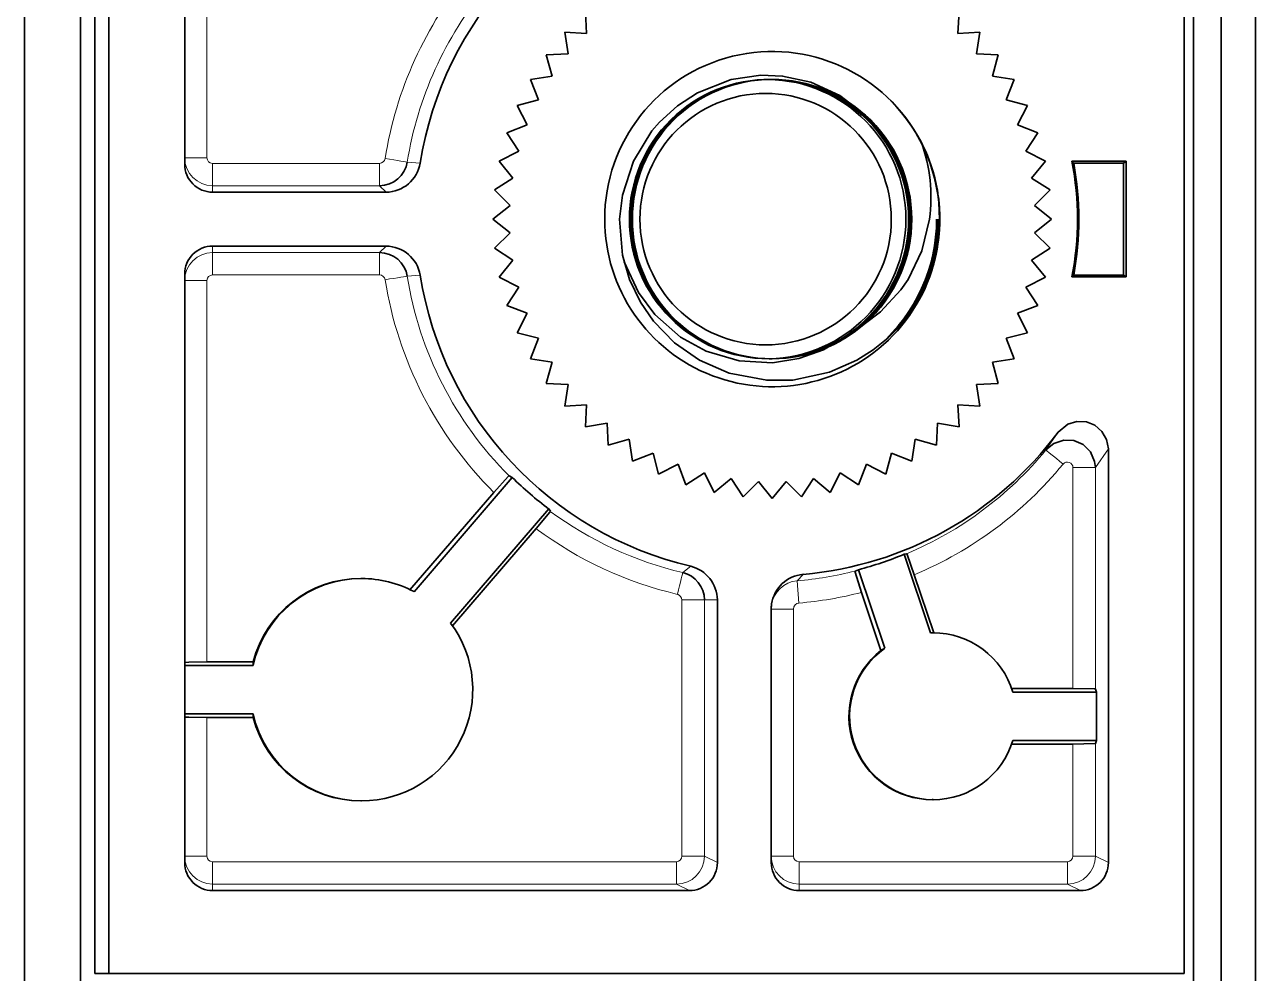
# Model space of a CAD drawing. Extents: x -1334 to -16, y -214 to 699.
# Drawn here: x -1238.69 to -1216.66, y 262.47 to 279.45 of the extents above; entities that cross this region are included whole.
import ezdxf

# ---------------------------------------------------------------- set-up
doc = ezdxf.new("R2010")
doc.units = 0

msp = doc.modelspace()

# ---------------------------------------------------------------- linework, layer by layer
at = {"color": 7, "lineweight": 35}
for p, q in [((-1217.771, 317.148), (-1217.771, 171.148)), ((-1216.661, 314.998), (-1216.661, 173.298)), ((-1217.271, 313.158), (-1217.271, 175.138)), ((-1237.437, 262.469), (-1237.437, 303.469)), ((-1237.185, 303.469), (-1237.185, 262.469)), ((-1217.937, 262.469), (-1217.937, 303.469)), ((-1238.695, 190.138), (-1238.695, 299.138)), ((-1237.695, 299.138), (-1237.695, 190.138))]:
    msp.add_line(p, q, dxfattribs=at)
at = {"color": 7, "lineweight": 35, "ltscale": 0.300891}
msp.add_line((-1235.829, 276.952), (-1235.829, 288.987), dxfattribs=at)
at = {"color": 7, "lineweight": 13, "ltscale": 0.135114}
msp.add_line((-1235.431, 282.472), (-1235.431, 277.067), dxfattribs=at)
at = {"color": 7, "lineweight": 35, "ltscale": 0.009824}
for p, q in [((-1228.656, 279.685), (-1228.633, 279.293)), ((-1221.987, 279.293), (-1221.964, 279.685)), ((-1228.633, 279.293), (-1229.026, 279.315)), ((-1229.026, 279.315), (-1228.963, 278.927)), ((-1221.594, 279.315), (-1221.987, 279.293)), ((-1221.657, 278.927), (-1221.594, 279.315)), ((-1229.64, 278.469), (-1229.498, 278.103)), ((-1229.498, 278.103), (-1229.878, 278.003)), ((-1229.878, 278.003), (-1229.698, 277.654)), ((-1230.065, 277.514), (-1229.85, 277.186)), ((-1220.77, 277.186), (-1220.555, 277.514)), ((-1230.283, 276.492), (-1230.004, 276.215)), ((-1220.617, 276.215), (-1220.338, 276.492)), ((-1230.004, 275.723), (-1230.283, 275.447)), ((-1220.338, 275.447), (-1220.617, 275.723)), ((-1229.85, 274.753), (-1230.065, 274.424)), ((-1220.555, 274.424), (-1220.77, 274.753)), ((-1229.698, 274.285), (-1229.878, 273.936)), ((-1229.878, 273.936), (-1229.498, 273.836)), ((-1229.498, 273.836), (-1229.64, 273.469)), ((-1229.252, 273.41), (-1229.355, 273.03)), ((-1221.265, 273.03), (-1221.368, 273.41)), ((-1228.963, 273.012), (-1229.026, 272.624)), ((-1221.594, 272.624), (-1221.657, 273.012)), ((-1229.026, 272.624), (-1228.633, 272.646)), ((-1228.633, 272.646), (-1228.656, 272.254)), ((-1221.964, 272.254), (-1221.987, 272.646)), ((-1221.987, 272.646), (-1221.594, 272.624)), ((-1228.268, 272.317), (-1228.249, 271.924)), ((-1227.87, 272.028), (-1227.81, 271.639)), ((-1222.81, 271.639), (-1222.75, 272.028)), ((-1222.75, 272.028), (-1222.371, 271.924)), ((-1223.276, 271.402), (-1223.176, 271.782)), ((-1227.344, 271.402), (-1226.994, 271.582)), ((-1226.994, 271.582), (-1226.855, 271.214)), ((-1223.765, 271.214), (-1223.626, 271.582)), ((-1223.626, 271.582), (-1223.276, 271.402)), ((-1226.526, 271.43), (-1226.35, 271.079)), ((-1226.35, 271.079), (-1226.045, 271.327)), ((-1224.575, 271.327), (-1224.271, 271.079)), ((-1224.271, 271.079), (-1224.094, 271.43))]:
    msp.add_line(p, q, dxfattribs=at)
at = {"color": 7, "lineweight": 35, "ltscale": 0.009823}
for p, q in [((-1228.963, 278.927), (-1229.355, 278.908)), ((-1221.265, 278.908), (-1221.657, 278.927)), ((-1221.122, 278.103), (-1220.98, 278.469)), ((-1220.922, 277.654), (-1220.742, 278.003)), ((-1220.555, 277.514), (-1220.922, 277.654)), ((-1229.85, 277.186), (-1230.201, 277.009)), ((-1220.419, 277.009), (-1220.77, 277.186)), ((-1229.952, 276.705), (-1230.283, 276.492)), ((-1220.338, 276.492), (-1220.668, 276.705)), ((-1230.004, 276.215), (-1230.31, 275.969)), ((-1230.31, 275.969), (-1230.004, 275.723)), ((-1230.283, 275.447), (-1229.952, 275.234)), ((-1220.668, 275.234), (-1220.338, 275.447)), ((-1230.201, 274.93), (-1229.85, 274.753)), ((-1220.77, 274.753), (-1220.419, 274.93)), ((-1220.922, 274.285), (-1220.555, 274.424)), ((-1220.742, 273.936), (-1220.922, 274.285)), ((-1220.98, 273.469), (-1221.122, 273.836)), ((-1229.355, 273.03), (-1228.963, 273.012)), ((-1221.657, 273.012), (-1221.265, 273.03)), ((-1228.656, 272.254), (-1228.268, 272.317)), ((-1222.371, 271.924), (-1222.352, 272.317)), ((-1222.352, 272.317), (-1221.964, 272.254)), ((-1227.444, 271.782), (-1227.344, 271.402)), ((-1223.176, 271.782), (-1222.81, 271.639)), ((-1226.855, 271.214), (-1226.526, 271.43)), ((-1225.833, 270.997), (-1225.556, 271.276)), ((-1225.556, 271.276), (-1225.31, 270.969)), ((-1225.31, 270.969), (-1225.064, 271.276)), ((-1224.787, 270.997), (-1224.575, 271.327)), ((-1224.094, 271.43), (-1223.765, 271.214))]:
    msp.add_line(p, q, dxfattribs=at)
at = {"color": 7, "lineweight": 35, "ltscale": 0.009825}
for p, q in [((-1229.355, 278.908), (-1229.252, 278.529)), ((-1221.368, 278.529), (-1221.265, 278.908)), ((-1229.252, 278.529), (-1229.64, 278.469)), ((-1220.98, 278.469), (-1221.368, 278.529)), ((-1220.31, 275.969), (-1220.617, 276.215)), ((-1220.617, 275.723), (-1220.31, 275.969)), ((-1229.64, 273.469), (-1229.252, 273.41)), ((-1221.368, 273.41), (-1220.98, 273.469)), ((-1226.045, 271.327), (-1225.833, 270.997)), ((-1225.064, 271.276), (-1224.787, 270.997))]:
    msp.add_line(p, q, dxfattribs=at)
at = {"color": 7, "lineweight": 35, "ltscale": 0.009821}
for p, q in [((-1220.742, 278.003), (-1221.122, 278.103)), ((-1221.122, 273.836), (-1220.742, 273.936))]:
    msp.add_line(p, q, dxfattribs=at)
at = {"color": 7, "lineweight": 35, "ltscale": 0.009826}
for p, q in [((-1229.698, 277.654), (-1230.065, 277.514)), ((-1230.065, 274.424), (-1229.698, 274.285)), ((-1227.81, 271.639), (-1227.444, 271.782))]:
    msp.add_line(p, q, dxfattribs=at)
at = {"color": 7, "lineweight": 13, "ltscale": 0.009946}
for p, q in [((-1235.431, 277.067), (-1235.829, 277.067)), ((-1235.431, 274.872), (-1235.829, 274.872)), ((-1224.931, 268.991), (-1225.329, 268.991)), ((-1235.431, 264.567), (-1235.829, 264.567)), ((-1224.931, 264.567), (-1225.329, 264.567))]:
    msp.add_line(p, q, dxfattribs=at)
at = {"color": 7, "lineweight": 13, "ltscale": 0.074725}
for p, q in [((-1235.331, 276.967), (-1232.342, 276.967)), ((-1235.329, 276.567), (-1232.34, 276.567)), ((-1232.34, 275.371), (-1235.329, 275.371)), ((-1235.331, 274.971), (-1232.342, 274.971))]:
    msp.add_line(p, q, dxfattribs=at)
at = {"color": 7, "lineweight": 13, "ltscale": 0.01}
msp.add_line((-1232.342, 276.967), (-1232.34, 276.567), dxfattribs=at)
at = {"color": 7, "lineweight": 13, "ltscale": 0.005771}
for p, q in [((-1231.614, 276.972), (-1231.844, 276.991)), ((-1231.844, 274.948), (-1231.614, 274.966))]:
    msp.add_line(p, q, dxfattribs=at)
at = {"color": 7, "lineweight": 35, "ltscale": 0.009822}
for p, q in [((-1230.201, 277.009), (-1229.952, 276.705)), ((-1220.668, 276.705), (-1220.419, 277.009)), ((-1229.952, 275.234), (-1230.201, 274.93)), ((-1220.419, 274.93), (-1220.668, 275.234)), ((-1228.249, 271.924), (-1227.87, 272.028))]:
    msp.add_line(p, q, dxfattribs=at)
at = {"color": 7, "lineweight": 35, "ltscale": 0.024216}
for p, q in [((-1219.945, 277.004), (-1218.976, 277.004)), ((-1218.976, 274.934), (-1219.945, 274.934))]:
    msp.add_line(p, q, dxfattribs=at)
at = {"color": 7, "lineweight": 35, "ltscale": 0.001178}
for p, q in [((-1219.913, 276.969), (-1219.945, 277.004)), ((-1219.945, 274.934), (-1219.913, 274.969))]:
    msp.add_line(p, q, dxfattribs=at)
at = {"color": 7, "lineweight": 35, "ltscale": 0.022293}
for p, q in [((-1219.022, 276.969), (-1219.913, 276.969)), ((-1219.913, 274.969), (-1219.022, 274.969))]:
    msp.add_line(p, q, dxfattribs=at)
at = {"color": 7, "lineweight": 35, "ltscale": 0.00143}
for p, q in [((-1218.976, 277.004), (-1219.022, 276.969)), ((-1218.976, 274.934), (-1219.022, 274.969))]:
    msp.add_line(p, q, dxfattribs=at)
at = {"color": 7, "lineweight": 35, "ltscale": 0.05}
msp.add_line((-1219.022, 274.969), (-1219.022, 276.969), dxfattribs=at)
at = {"color": 7, "lineweight": 35, "ltscale": 0.051746}
msp.add_line((-1218.976, 277.004), (-1218.976, 274.934), dxfattribs=at)
at = {"color": 7, "lineweight": 13, "ltscale": 0.002894}
msp.add_line((-1235.329, 276.567), (-1235.329, 276.452), dxfattribs=at)
at = {"color": 7, "lineweight": 13, "ltscale": 0.004092}
msp.add_line((-1232.34, 276.567), (-1232.224, 276.452), dxfattribs=at)
at = {"color": 7, "lineweight": 35, "ltscale": 0.077618}
for p, q in [((-1235.329, 276.452), (-1232.224, 276.452)), ((-1232.224, 275.487), (-1235.329, 275.487))]:
    msp.add_line(p, q, dxfattribs=at)
at = {"color": 7, "lineweight": 13, "ltscale": 0.002892}
msp.add_line((-1235.329, 275.371), (-1235.329, 275.487), dxfattribs=at)
at = {"color": 7, "lineweight": 13, "ltscale": 0.004091}
msp.add_line((-1232.224, 275.487), (-1232.34, 275.371), dxfattribs=at)
at = {"color": 7, "lineweight": 35, "ltscale": 0.263391}
msp.add_line((-1235.829, 264.452), (-1235.829, 274.987), dxfattribs=at)
at = {"color": 7, "lineweight": 13, "ltscale": 0.170687}
msp.add_line((-1235.431, 268.044), (-1235.431, 274.872), dxfattribs=at)
at = {"color": 7, "lineweight": 13, "ltscale": 0.009579}
msp.add_line((-1220.411, 271.839), (-1220.194, 272.155), dxfattribs=at)
at = {"color": 7, "lineweight": 13, "ltscale": 0.010184}
msp.add_line((-1219.525, 271.521), (-1219.293, 271.856), dxfattribs=at)
at = {"color": 7, "lineweight": 35, "ltscale": 0.185116}
msp.add_line((-1219.293, 264.452), (-1219.293, 271.856), dxfattribs=at)
at = {"color": 7, "lineweight": 13, "ltscale": 0.010052}
for p, q in [((-1219.927, 271.521), (-1219.525, 271.521)), ((-1226.525, 269.155), (-1226.927, 269.155)), ((-1226.927, 264.567), (-1226.525, 264.567)), ((-1219.525, 264.567), (-1219.927, 264.567))]:
    msp.add_line(p, q, dxfattribs=at)
at = {"color": 7, "lineweight": 13, "ltscale": 0.098805}
msp.add_line((-1219.927, 267.569), (-1219.927, 271.521), dxfattribs=at)
at = {"color": 7, "lineweight": 13, "ltscale": 0.099065}
msp.add_line((-1219.525, 267.558), (-1219.525, 271.521), dxfattribs=at)
at = {"color": 7, "lineweight": 35, "ltscale": 0.067401}
for p, q in [((-1229.965, 271.345), (-1231.723, 269.301)), ((-1231.068, 268.737), (-1229.309, 270.781))]:
    msp.add_line(p, q, dxfattribs=at)
at = {"color": 7, "lineweight": 35, "ltscale": 0.001617}
msp.add_line((-1230.022, 271.375), (-1229.965, 271.345), dxfattribs=at)
at = {"color": 7, "lineweight": 35, "ltscale": 0.057607}
msp.add_line((-1231.796, 269.332), (-1230.293, 271.078), dxfattribs=at)
at = {"color": 7, "lineweight": 35, "ltscale": 0.001213}
msp.add_line((-1229.309, 270.781), (-1229.283, 270.74), dxfattribs=at)
at = {"color": 7, "lineweight": 35, "ltscale": 0.057332}
msp.add_line((-1229.539, 270.43), (-1231.034, 268.691), dxfattribs=at)
at = {"color": 7, "lineweight": 35, "ltscale": 0.001113}
msp.add_line((-1222.948, 269.97), (-1222.905, 269.981), dxfattribs=at)
at = {"color": 7, "lineweight": 35, "ltscale": 0.037103}
msp.add_line((-1222.476, 268.563), (-1222.948, 269.97), dxfattribs=at)
at = {"color": 7, "lineweight": 13, "ltscale": 0.004533}
msp.add_line((-1226.77, 269.756), (-1226.912, 269.643), dxfattribs=at)
at = {"color": 7, "lineweight": 35, "ltscale": 0.001632}
msp.add_line((-1223.828, 269.671), (-1223.768, 269.695), dxfattribs=at)
at = {"color": 7, "lineweight": 35, "ltscale": 0.037104}
msp.add_line((-1223.768, 269.695), (-1223.296, 268.288), dxfattribs=at)
at = {"color": 7, "lineweight": 35, "ltscale": 0.000323486}
msp.add_line((-1232.675, 269.537), (-1232.662, 269.537), dxfattribs=at)
at = {"color": 7, "lineweight": 13, "ltscale": 0.00391}
msp.add_line((-1224.866, 269.496), (-1224.76, 269.611), dxfattribs=at)
at = {"color": 7, "lineweight": 13, "ltscale": 0.009995}
msp.add_line((-1224.833, 269.097), (-1224.866, 269.496), dxfattribs=at)
at = {"color": 7, "lineweight": 35, "ltscale": 0.027453}
for p, q in [((-1222.77, 269.605), (-1222.42, 268.564)), ((-1223.364, 268.247), (-1223.713, 269.288))]:
    msp.add_line(p, q, dxfattribs=at)
at = {"color": 7, "lineweight": 13, "ltscale": 0.114685}
for p, q in [((-1226.927, 264.567), (-1226.927, 269.155)), ((-1226.525, 264.567), (-1226.525, 269.155))]:
    msp.add_line(p, q, dxfattribs=at)
at = {"color": 7, "lineweight": 13, "ltscale": 0.005786}
msp.add_line((-1226.525, 269.155), (-1226.293, 269.155), dxfattribs=at)
at = {"color": 7, "lineweight": 35, "ltscale": 0.117578}
msp.add_line((-1226.293, 264.452), (-1226.293, 269.155), dxfattribs=at)
at = {"color": 7, "lineweight": 35, "ltscale": 0.000428563}
msp.add_line((-1225.323, 269.066), (-1225.322, 269.083), dxfattribs=at)
at = {"color": 7, "lineweight": 35, "ltscale": 0.113474}
msp.add_line((-1225.329, 268.991), (-1225.329, 264.452), dxfattribs=at)
at = {"color": 7, "lineweight": 13, "ltscale": 0.110581}
msp.add_line((-1224.931, 264.567), (-1224.931, 268.991), dxfattribs=at)
at = {"color": 7, "lineweight": 35, "ltscale": 0.000897374}
msp.add_line((-1222.44, 268.564), (-1222.476, 268.563), dxfattribs=at)
at = {"color": 7, "lineweight": 35, "ltscale": 0.001987}
msp.add_line((-1223.296, 268.288), (-1223.364, 268.247), dxfattribs=at)
at = {"color": 7, "lineweight": 35, "ltscale": 0.0306}
for p, q in [((-1234.605, 267.979), (-1235.829, 267.979)), ((-1234.605, 267.114), (-1235.829, 267.114))]:
    msp.add_line(p, q, dxfattribs=at)
at = {"color": 7, "lineweight": 35, "ltscale": 0.020718}
for p, q in [((-1234.602, 268.044), (-1235.431, 268.044)), ((-1234.602, 267.049), (-1235.431, 267.049))]:
    msp.add_line(p, q, dxfattribs=at)
at = {"color": 7, "lineweight": 35, "ltscale": 0.00163}
msp.add_line((-1234.602, 268.044), (-1234.605, 267.979), dxfattribs=at)
at = {"color": 7, "lineweight": 35, "ltscale": 0.027438}
for p, q in [((-1221.024, 267.569), (-1219.927, 267.569)), ((-1221.024, 266.574), (-1219.927, 266.574))]:
    msp.add_line(p, q, dxfattribs=at)
at = {"color": 7, "lineweight": 35, "ltscale": 0.037503}
for p, q in [((-1221.003, 267.504), (-1219.503, 267.504)), ((-1221.003, 266.639), (-1219.503, 266.639))]:
    msp.add_line(p, q, dxfattribs=at)
at = {"color": 7, "lineweight": 35, "ltscale": 0.001473}
for p, q in [((-1219.525, 267.558), (-1219.503, 267.504)), ((-1219.503, 266.639), (-1219.525, 266.584))]:
    msp.add_line(p, q, dxfattribs=at)
at = {"color": 7, "lineweight": 35, "ltscale": 0.021619}
msp.add_line((-1219.503, 266.639), (-1219.503, 267.504), dxfattribs=at)
at = {"color": 7, "lineweight": 13, "ltscale": 0.062042}
msp.add_line((-1235.431, 264.567), (-1235.431, 267.049), dxfattribs=at)
at = {"color": 7, "lineweight": 35, "ltscale": 0.001629}
msp.add_line((-1234.602, 267.049), (-1234.605, 267.114), dxfattribs=at)
at = {"color": 7, "lineweight": 13, "ltscale": 0.050162}
msp.add_line((-1219.927, 264.567), (-1219.927, 266.574), dxfattribs=at)
at = {"color": 7, "lineweight": 13, "ltscale": 0.050422}
msp.add_line((-1219.525, 264.567), (-1219.525, 266.584), dxfattribs=at)
at = {"color": 7, "lineweight": 35, "ltscale": 0.000323487}
msp.add_line((-1232.675, 265.556), (-1232.662, 265.556), dxfattribs=at)
at = {"color": 7, "lineweight": 35, "ltscale": 0.000326538}
msp.add_line((-1222.445, 265.579), (-1222.432, 265.579), dxfattribs=at)
at = {"color": 7, "lineweight": 13, "ltscale": 0.207599}
msp.add_line((-1227.027, 264.467), (-1235.331, 264.467), dxfattribs=at)
at = {"color": 7, "lineweight": 13, "ltscale": 0.006469}
for p, q in [((-1226.525, 264.567), (-1226.293, 264.452)), ((-1219.525, 264.567), (-1219.293, 264.452)), ((-1227.025, 264.067), (-1226.793, 263.952)), ((-1220.025, 264.067), (-1219.793, 263.952))]:
    msp.add_line(p, q, dxfattribs=at)
at = {"color": 7, "lineweight": 13, "ltscale": 0.120105}
msp.add_line((-1224.831, 264.467), (-1220.027, 264.467), dxfattribs=at)
at = {"color": 7, "lineweight": 13, "ltscale": 0.207602}
msp.add_line((-1235.329, 264.067), (-1227.025, 264.067), dxfattribs=at)
at = {"color": 7, "lineweight": 13, "ltscale": 0.002893}
for p, q in [((-1235.329, 264.067), (-1235.329, 263.952)), ((-1224.829, 264.067), (-1224.829, 263.952))]:
    msp.add_line(p, q, dxfattribs=at)
at = {"color": 7, "lineweight": 13, "ltscale": 0.120102}
msp.add_line((-1224.829, 264.067), (-1220.025, 264.067), dxfattribs=at)
at = {"color": 7, "lineweight": 35, "ltscale": 0.213388}
msp.add_line((-1235.329, 263.952), (-1226.793, 263.952), dxfattribs=at)
at = {"color": 7, "lineweight": 35, "ltscale": 0.125888}
msp.add_line((-1224.829, 263.952), (-1219.793, 263.952), dxfattribs=at)
at = {"color": 7, "lineweight": 35, "ltscale": 0.006281}
msp.add_line((-1237.185, 262.469), (-1237.437, 262.469), dxfattribs=at)
at = {"color": 7, "lineweight": 35, "ltscale": 0.48121}
msp.add_line((-1237.185, 262.469), (-1217.937, 262.469), dxfattribs=at)
at = {"color": 7, "lineweight": 35}
for points in [[(-1223.642, 277.829), (-1224.103, 278.183), (-1224.621, 278.419), (-1225.125, 278.529), (-1225.514, 278.543), (-1226.045, 278.466), (-1226.646, 278.232), (-1227.007, 277.998), (-1227.328, 277.706), (-1227.464, 277.547), (-1227.795, 277.006), (-1227.994, 276.397), (-1228.044, 275.969)], [(-1228.044, 275.969), (-1227.99, 275.322), (-1227.864, 274.89), (-1227.669, 274.481), (-1227.438, 274.142), (-1227.061, 273.754), (-1226.612, 273.443), (-1226.081, 273.212), (-1225.41, 273.084), (-1224.943, 273.089), (-1224.283, 273.23), (-1223.795, 273.444), (-1223.505, 273.627), (-1223.238, 273.844)], [(-1222.496, 275.969), (-1222.632, 275.401), (-1222.88, 274.887), (-1223.006, 274.705), (-1223.375, 274.311), (-1223.642, 274.109)], [(-1223.975, 273.879), (-1224.395, 273.632), (-1224.835, 273.474), (-1225.305, 273.399), (-1225.903, 273.43), (-1226.494, 273.605), (-1226.954, 273.859), (-1227.413, 274.261), (-1227.707, 274.656), (-1227.963, 275.203)], [(-1219.293, 271.856), (-1219.325, 272.022), (-1219.409, 272.169), (-1219.533, 272.281), (-1219.687, 272.344), (-1219.857, 272.348), (-1220.021, 272.298), (-1220.194, 272.155)], [(-1220.411, 271.839), (-1220.268, 271.955), (-1220.093, 272.013), (-1219.91, 272.007), (-1219.745, 271.933), (-1219.616, 271.802), (-1219.539, 271.634), (-1219.525, 271.521)], [(-1230.293, 271.078), (-1230.037, 271.363), (-1230.024, 271.374), (-1230.023, 271.375), (-1230.022, 271.375)], [(-1229.539, 270.43), (-1229.294, 270.724), (-1229.284, 270.737), (-1229.283, 270.74)], [(-1222.77, 269.605), (-1222.896, 269.965), (-1222.903, 269.979), (-1222.905, 269.981)], [(-1223.713, 269.288), (-1223.826, 269.653), (-1223.829, 269.669), (-1223.828, 269.671)], [(-1235.829, 268.034), (-1235.828, 268.034), (-1235.82, 268.036), (-1235.757, 268.04), (-1235.431, 268.044)], [(-1219.525, 267.558), (-1219.526, 267.559), (-1219.536, 267.561), (-1219.927, 267.569)], [(-1235.829, 267.059), (-1235.828, 267.059), (-1235.82, 267.057), (-1235.757, 267.053), (-1235.431, 267.049)], [(-1219.525, 266.584), (-1219.526, 266.583), (-1219.536, 266.582), (-1219.927, 266.574)]]:
    msp.add_lwpolyline(points, dxfattribs=at)
for centre, radius, start, end in [((-1225.369, 275.971), 2.498, 89.1812, 180.0425), ((-1225.364, 275.971), 2.498, 89.2198, 180.0427), ((-1225.358, 275.971), 2.498, 89.2731, 180.0425), ((-1225.353, 275.971), 2.498, 89.337, 180.0426), ((-1225.348, 275.971), 2.498, 89.4094, 180.0427), ((-1225.343, 275.971), 2.498, 89.4888, 180.0427), ((-1225.338, 275.971), 2.498, 89.5749, 180.0429), ((-1225.332, 275.971), 2.498, 89.6672, 180.0427), ((-1225.327, 275.971), 2.498, 89.7659, 180.0429), ((-1225.322, 275.971), 2.498, 89.8715, 180.0429), ((-1225.317, 275.971), 2.498, 89.9847, 180.0429), ((-1225.37, 275.971), 2.498, 48.0579, 89.9437), ((-1225.365, 275.971), 2.499, 359.9732, 89.9864), ((-1225.359, 275.971), 2.499, 359.9732, 89.9864), ((-1225.354, 275.971), 2.499, 359.9732, 89.9836), ((-1225.349, 275.971), 2.499, 359.9732, 89.9864), ((-1225.344, 275.971), 2.499, 359.9732, 89.9864), ((-1225.339, 275.971), 2.499, 359.9732, 89.9864), ((-1225.333, 275.971), 2.499, 359.9732, 89.9864), ((-1225.328, 275.971), 2.499, 359.9732, 89.9837), ((-1225.323, 275.971), 2.499, 359.9732, 89.9864), ((-1225.318, 275.971), 2.499, 359.9732, 89.9864), ((-1225.316, 275.971), 2.499, 359.9692, 89.9998), ((-1225.314, 275.971), 2.998, 359.9722, 45.0353), ((-1225.313, 275.97), 2.499, 359.9793, 48.0553), ((-1225.305, 275.972), 2.995, 359.9573, 27.4174), ((-1225.315, 276.361), 2.846, 352.0871, 20.343), ((-1232.347, 277.078), 0.511, 270.8007, 350.1583), ((-1232.231, 277.077), 0.626, 270.6282, 350.3318), ((-1235.329, 276.952), 0.5, 179.9989, 270.0008), ((-1225.366, 275.97), 2.501, 180.0224, 270.0093), ((-1225.361, 275.97), 2.501, 180.0226, 270.0082), ((-1225.356, 275.97), 2.501, 180.0224, 270.0095), ((-1225.35, 275.97), 2.501, 180.0225, 270.0094), ((-1225.345, 275.97), 2.501, 180.0225, 270.0097), ((-1225.34, 275.97), 2.501, 180.0224, 270.0093), ((-1225.335, 275.97), 2.501, 180.0226, 270.0093), ((-1225.329, 275.97), 2.501, 180.0224, 270.0093), ((-1225.324, 275.97), 2.501, 180.0225, 270.0096), ((-1225.319, 275.97), 2.501, 180.0225, 270.011), ((-1225.314, 275.97), 2.501, 180.0219, 270.0106), ((-1225.362, 275.971), 2.501, 270.526, 359.9739), ((-1225.351, 275.971), 2.501, 270.406, 359.9739), ((-1225.346, 275.971), 2.501, 270.346, 359.9739), ((-1225.341, 275.971), 2.501, 270.286, 359.9738), ((-1225.335, 275.971), 2.501, 270.2259, 359.9739), ((-1225.33, 275.971), 2.501, 270.1658, 359.9738), ((-1225.325, 275.971), 2.501, 270.1056, 359.9739), ((-1225.32, 275.971), 2.501, 270.0449, 359.9738), ((-1225.314, 275.971), 2.501, 269.9877, 359.9738), ((-1225.37, 275.97), 2.5, 311.906, 359.9846), ((-1225.369, 275.97), 3.001, 311.22, 359.9844), ((-1225.364, 275.97), 3.001, 312.516, 359.9852), ((-1225.358, 275.97), 3.001, 313.9123, 359.9843), ((-1225.353, 275.97), 3, 315.4061, 359.9874), ((-1225.348, 275.97), 3.001, 317.0606, 359.9853), ((-1225.342, 275.97), 3, 318.7528, 359.9898), ((-1225.335, 275.97), 2.999, 320.5549, 359.9969), ((-1225.33, 275.97), 2.999, 322.5591, 359.9941), ((-1225.326, 275.97), 2.999, 324.7579, 359.9924), ((-1225.322, 275.97), 3.001, 327.0717, 359.9849), ((-1225.318, 275.971), 3.003, 329.5906, 359.9783), ((-1225.318, 275.971), 3.007, 332.4629, 359.9623), ((-1235.329, 274.987), 0.5, 89.9998, 180.0017), ((-1232.231, 274.861), 0.626, 9.6684, 89.3719), ((-1232.347, 274.861), 0.511, 9.8409, 89.1985), ((-1225.244, 276.042), 2.976, 312.3913, 330.7591), ((-1225.313, 275.97), 2.5, 269.9869, 311.9232), ((-1225.39, 275.846), 2.424, 307.3088, 314.2278), ((-1226.919, 269.148), 0.626, 0.5743, 76.2115), ((-1227.035, 269.148), 0.511, 0.7305, 76.056), ((-1235.329, 264.452), 0.5, 179.9989, 270.0008), ((-1226.793, 264.452), 0.5, 269.9998, 0.0017), ((-1224.829, 264.452), 0.5, 179.9989, 270.0008), ((-1219.793, 264.452), 0.5, 269.9998, 0.0017)]:
    msp.add_arc(centre, radius, start, end, dxfattribs=at)
at = {"color": 7, "lineweight": 13}
for centre, radius, start, end in [((-1235.331, 277.067), 0.1, 179.9673, 269.8486), ((-1232.35, 277.079), 0.112, 274.0765, 346.9388), ((-1235.329, 274.871), 0.5, 90.0011, 179.9995), ((-1235.331, 274.871), 0.1, 89.9682, 179.8495), ((-1232.35, 274.86), 0.112, 13.1167, 85.9789), ((-1220.027, 271.522), 0.0995, 359.557, 140.9246), ((-1227.042, 269.144), 0.116, 5.1313, 71.6518), ((-1224.824, 268.991), 0.107, 94.9575, 180.0004), ((-1235.329, 264.567), 0.5, 180.0005, 269.9989), ((-1235.331, 264.567), 0.1, 179.9673, 269.8486), ((-1227.027, 264.568), 0.1, 269.9682, 359.8495), ((-1227.025, 264.567), 0.5, 270.0036, 359.9975), ((-1224.829, 264.567), 0.5, 180.0005, 269.9989), ((-1224.831, 264.567), 0.1, 179.9673, 269.8486), ((-1220.027, 264.568), 0.1, 269.9682, 359.8495), ((-1220.025, 264.567), 0.5, 270.0036, 359.9975)]:
    msp.add_arc(centre, radius, start, end, dxfattribs=at)
at = {"color": 7, "lineweight": 35}
for centre, major_axis, start_param, end_param in [((-1225.311, 275.969), (-0.001, -6.382), 3.372392, 4.554784), ((-1225.31, 275.969), (-0.001, -3), 2.049469, 4.71258), ((-1225.418, 275.969), (0, 2.5), 4.71258, 6.269088), ((-1225.429, 275.969), (0, -2.25), 4.71258, 10.995765), ((-1225.37, 275.969), (0, 2.5), 3.873569, 5.55159), ((-1225.313, 275.969), (0, -2.5), 0.731977, 2.409998), ((-1225.31, 275.969), (0.001, 3), 1.570987, 5.191062), ((-1225.311, 275.969), (-0.001, -5.465), 1.380469, 1.761505), ((-1225.322, 275.969), (0.001, 5.5), 4.529745, 4.895415), ((-1225.418, 275.969), (0, 2.5), 3.162378, 4.71258), ((-1225.311, 275.969), (-0.001, -6.382), 4.870376, 6.052767), ((-1225.311, 275.969), (-0.001, -6.382), 0.086665, 0.93041), ((-1225.416, 275.969), (0.001, 6.487), 2.364618, 2.498022), ((-1225.416, 275.969), (0.001, 6.487), 3.398686, 3.53209), ((-1232.662, 267.547), (0, -1.99), 3.141784, 4.493566), ((-1232.675, 267.547), (0, 1.99), 0.000191, 1.318307), ((-1232.662, 267.547), (0, -1.99), 2.650334, 3.141784), ((-1224.706, 268.991), (0, 0.623), 0.086672, 1.422556), ((-1224.706, 268.991), (0, 0.623), 1.422556, 1.570987), ((-1224.822, 268.991), (0, -0.507), 4.564148, 4.71258), ((-1232.662, 267.547), (0, -1.99), 0.000191, 2.212305), ((-1222.432, 267.071), (0, -1.493), 3.141784, 3.171485), ((-1222.432, 267.071), (0, -1.493), 1.86489, 3.141784), ((-1222.445, 267.071), (0, 1.493), 0.663632, 3.141784), ((-1222.432, 267.071), (0, -1.493), 3.759291, 6.283376), ((-1232.662, 267.547), (0, -1.99), 4.931594, 6.283376), ((-1232.675, 267.547), (0, 1.99), 1.823667, 3.141784), ((-1222.432, 267.071), (0, -1.493), 0.000191, 1.277084)]:
    msp.add_ellipse(centre, major_axis=major_axis, ratio=0.999986, start_param=start_param, end_param=end_param, dxfattribs=at)
at = {"color": 7, "lineweight": 13}
for centre, major_axis, ratio, start_param, end_param in [((-1225.429, 275.969), (-0.001, -6.898), 0.999986, 4.016671, 4.554784), ((-1225.427, 275.969), (0.001, 6.498), 0.999986, 0.877922, 1.413191), ((-1235.329, 277.067), (-0.5, 0), 0.999986, 6.283185, 7.853954), ((-1235.329, 276.967), (0, 0.4), 0.005236, 1.570795, 3.136356), ((-1232.239, 277.053), (0.395, -0.063), 0.000822, 4.707218, 6.272778), ((-1235.329, 274.971), (0, -0.4), 0.005236, 3.146828, 4.712388), ((-1232.34, 274.971), (0, -0.4), 0.005236, 3.146828, 4.712388), ((-1232.239, 274.885), (0.395, 0.063), 0.000824, 0.010407, 1.575967), ((-1225.429, 275.969), (-0.001, -6.898), 0.999986, 4.870376, 5.500725), ((-1225.427, 275.969), (0.001, 6.498), 0.999986, 1.728783, 2.356288), ((-1225.427, 275.969), (0.001, 6.498), 0.999986, 3.540419, 4.023696), ((-1220.102, 271.585), (0.309, -0.254), 0.003328, 3.142786, 4.708347), ((-1225.429, 275.969), (-0.001, -6.898), 0.999986, 0.395983, 0.882103), ((-1225.427, 275.969), (0.001, 6.498), 0.999986, 2.506351, 2.911175), ((-1225.429, 275.969), (-0.001, -6.898), 0.999986, 5.6451, 6.052767), ((-1227.003, 269.254), (0.091, 0.389), 0.005098, 0.006432, 1.571992), ((-1224.822, 268.991), (0, -0.507), 0.999986, 3.228266, 4.564148), ((-1225.427, 275.969), (0.001, 6.498), 0.999986, 3.228257, 3.390356), ((-1225.429, 275.969), (-0.001, -6.898), 0.999986, 0.086665, 0.251608), ((-1235.329, 264.467), (0, 0.4), 0.005236, 1.570795, 3.136356), ((-1227.025, 264.467), (0, 0.4), 0.005236, 1.570795, 3.136356), ((-1224.829, 264.467), (0, -0.4), 0.005236, 4.712388, 6.277948), ((-1220.025, 264.467), (0, 0.4), 0.005236, 1.570795, 3.136356)]:
    msp.add_ellipse(centre, major_axis=major_axis, ratio=ratio, start_param=start_param, end_param=end_param, dxfattribs=at)

doc.saveas('drawing.dxf')
